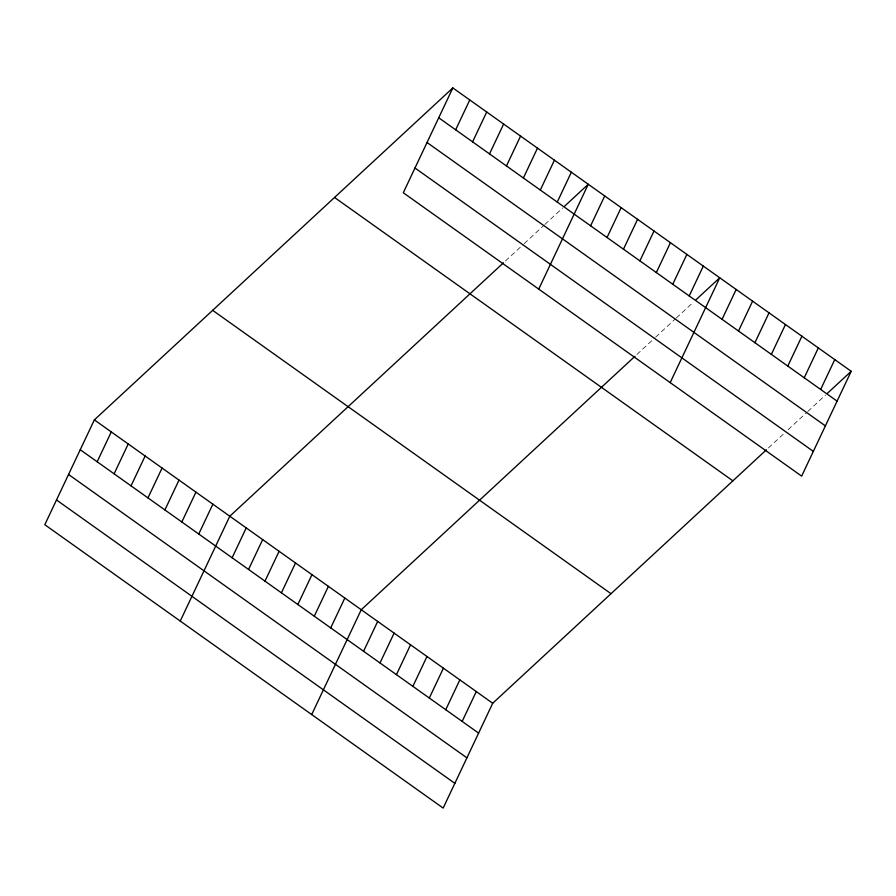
<?xml version="1.0" encoding="UTF-8"?>
<svg xmlns="http://www.w3.org/2000/svg" width="896" height="896" viewBox="0 0 896 896"><rect width="100%" height="100%" fill="white"/><g stroke="black" fill="none" stroke-linecap="round" stroke-linejoin="round"><path stroke-width="0.67" stroke-dasharray="4.48 3.36" d="M505.478 260.949L523.219 244.518M524.205 243.6L543.917 225.344M544.902 224.426L562.654 207.995M636.933 354.458L654.674 338.027M655.659 337.109L675.382 318.853M676.368 317.946L693.123 302.422M768.387 447.966L784.168 433.362M788.11 429.71L806.837 412.373M807.822 411.454L825.563 395.024"/><path stroke-width="1.34" d="M452.838 87.92L403.29 192.752L801.64 476.123L851.2 371.291L452.838 87.92L94.36 419.877L44.8 524.709L443.162 808.08L492.71 703.248L766.416 449.792M97.171 461.776L111.283 431.917M114.106 473.816L128.218 443.968M131.04 485.856L145.141 456.008M147.963 497.896L162.075 468.048M164.898 509.947L179.01 480.088M181.821 521.987L195.933 492.139M198.755 534.027L212.867 504.179M180.242 621.062L229.802 516.219L503.507 262.774M232.12 557.76L246.232 527.912M455.661 129.808L469.773 99.96M248.55 569.453L262.662 539.605M472.595 141.859L486.707 112M264.981 581.146L279.093 551.286M281.411 592.827L295.523 562.979M489.518 153.899L503.63 124.051M297.853 604.52L311.954 574.672M506.453 165.939L520.565 136.091M314.283 616.213L328.395 586.354M523.387 177.99L537.488 148.131M330.714 627.894L344.826 598.046M540.31 190.03L554.422 160.182M311.696 714.571L361.256 609.739L634.962 356.283M557.245 202.07L571.357 172.222M363.574 651.28L377.686 621.421M538.731 289.094L588.28 184.262L564.626 206.17M380.005 662.962L394.117 633.114M590.61 225.803L604.722 195.955M396.446 674.654L410.547 644.806M607.04 237.496L621.152 207.637M412.877 686.347L426.989 656.488M623.47 249.178L637.582 219.33M429.307 698.029L443.419 668.181M639.901 260.87L654.013 231.022M445.738 709.722L459.85 679.874M656.331 272.563L670.443 242.704M462.168 721.414L476.28 691.555M672.762 284.245L686.874 254.397M689.203 295.938L703.315 266.09M670.186 382.614L719.746 277.771L696.08 299.69M722.064 319.312L736.176 289.464M738.494 331.005L752.606 301.157M754.925 342.698L769.037 312.838M771.355 354.379L785.467 324.531M787.797 366.072L801.909 336.224M804.227 377.765L818.339 347.906M820.658 389.446L834.77 359.598M827.534 393.198L851.2 371.291M438.726 117.768L837.088 401.139M427.034 142.509L825.395 425.88M414.982 168.011L813.344 451.382M334.544 197.467L732.894 480.838M212.654 310.33L611.016 593.701M94.36 419.877L492.71 703.248M80.248 449.725L478.598 733.096M68.544 474.477L466.906 757.848M56.493 499.968L454.854 783.339"/></g></svg>
